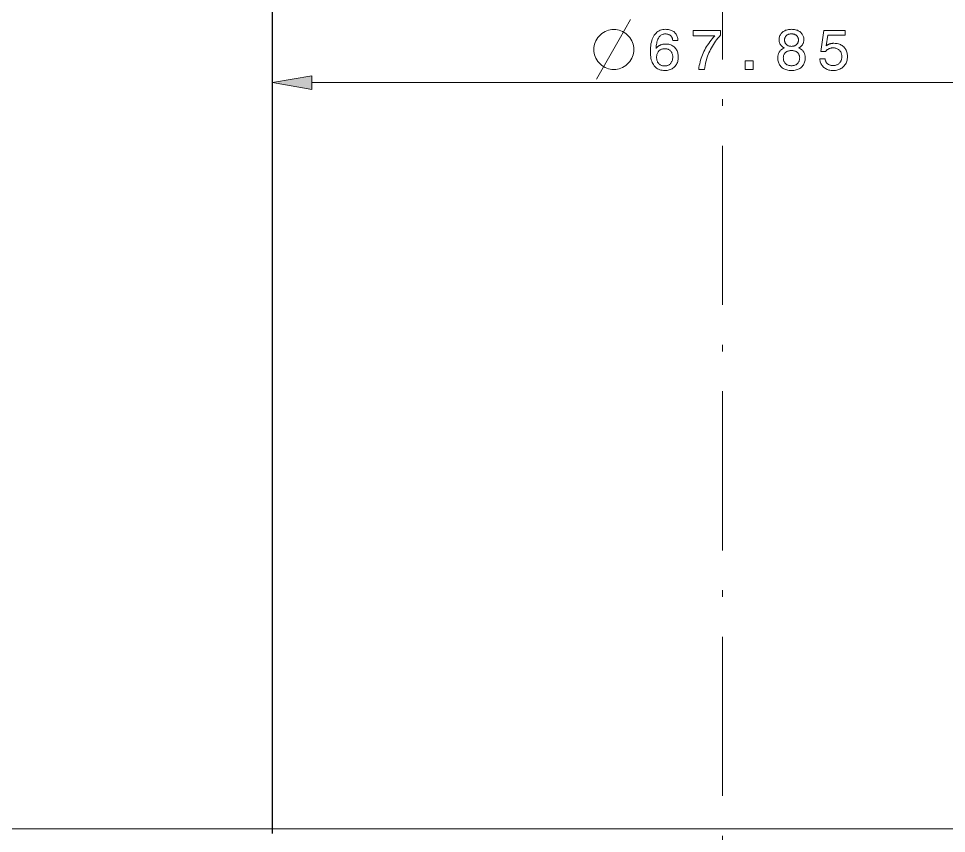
# Model space of a CAD drawing. Extents: x 0 to 419, y 0 to 420.
# Drawn here: x 55.6 to 125.5, y 148.3 to 209.8 of the extents above; entities that cross this region are included whole.
import ezdxf

# ---------------------------------------------------------------- set-up
doc = ezdxf.new("R2010")
doc.units = 0
doc.linetypes.add('DASHDOT', pattern=[18.5, 12, -3, 0.5, -3])

msp = doc.modelspace()

# ---------------------------------------------------------------- linework, layer by layer
at = {"color": 7, "linetype": 'DASHDOT', "lineweight": 13}
msp.add_line((108.657, 385.172), (108.657, 125.575), dxfattribs=at)
at = {"color": 7, "lineweight": 30}
msp.add_line((74.732, 148.685), (74.732, 265.185), dxfattribs=at)
at = {"color": 7, "lineweight": 13}
for p, q in [((77.686, 204.924), (139.627, 204.924)), ((74.732, 148.685), (38.511, 148.685)), ((74.732, 148.685), (38.511, 148.685)), ((138.429, 148.685), (74.732, 148.685))]:
    msp.add_line(p, q, dxfattribs=at)
msp.add_lwpolyline([(99.158, 205.174), (100.858, 208.174), (101.708, 209.674)], dxfattribs=at)
for points in [[(100.608, 208.924), (100.308, 208.924), (100.058, 208.874), (99.808, 208.774), (99.558, 208.624), (99.258, 208.324), (99.108, 208.074), (99.008, 207.824), (98.958, 207.574), (98.958, 207.274), (99.008, 207.024), (99.108, 206.774), (99.258, 206.524), (99.558, 206.224), (99.808, 206.074), (100.058, 205.974), (100.308, 205.924), (100.608, 205.924), (100.858, 205.974), (101.108, 206.074), (101.358, 206.224), (101.658, 206.524), (101.808, 206.774), (101.908, 207.024), (101.958, 207.274), (101.958, 207.574), (101.908, 207.824), (101.808, 208.074), (101.658, 208.324), (101.358, 208.624), (101.108, 208.774), (100.858, 208.874)], [(105.294, 208.112), (104.898, 208.112), (104.892, 208.158), (104.884, 208.202), (104.874, 208.243), (104.861, 208.282), (104.846, 208.319), (104.828, 208.353), (104.809, 208.386), (104.787, 208.416), (104.762, 208.444), (104.736, 208.47), (104.707, 208.493), (104.676, 208.514), (104.643, 208.533), (104.608, 208.549), (104.571, 208.562), (104.531, 208.573), (104.49, 208.582), (104.447, 208.588), (104.401, 208.592), (104.354, 208.593), (104.29, 208.59), (104.229, 208.582), (104.17, 208.569), (104.115, 208.55), (104.064, 208.526), (104.015, 208.496), (103.969, 208.461), (103.926, 208.42), (103.887, 208.375), (103.85, 208.323), (103.817, 208.267), (103.786, 208.204), (103.758, 208.136), (103.733, 208.063), (103.711, 207.984), (103.692, 207.899), (103.676, 207.809), (103.663, 207.713), (103.653, 207.612), (103.646, 207.505), (103.671, 207.537), (103.698, 207.567), (103.727, 207.596), (103.756, 207.623), (103.786, 207.648), (103.817, 207.672), (103.85, 207.694), (103.884, 207.715), (103.919, 207.734), (103.954, 207.752), (103.991, 207.768), (104.029, 207.782), (104.068, 207.795), (104.107, 207.806), (104.148, 207.815), (104.189, 207.823), (104.231, 207.829), (104.274, 207.833), (104.318, 207.835), (104.362, 207.836), (104.446, 207.834), (104.526, 207.825), (104.603, 207.812), (104.677, 207.793), (104.748, 207.768), (104.816, 207.738), (104.88, 207.703), (104.941, 207.662), (104.999, 207.615), (105.054, 207.563), (105.104, 207.507), (105.15, 207.447), (105.189, 207.384), (105.224, 207.317), (105.253, 207.247), (105.277, 207.173), (105.296, 207.096), (105.309, 207.015), (105.317, 206.931), (105.32, 206.843), (105.317, 206.756), (105.308, 206.671), (105.294, 206.59), (105.274, 206.513), (105.249, 206.438), (105.218, 206.367), (105.182, 206.3), (105.139, 206.235), (105.092, 206.175), (105.038, 206.117), (104.98, 206.064), (104.919, 206.016), (104.854, 205.975), (104.785, 205.938), (104.713, 205.908), (104.638, 205.882), (104.559, 205.863), (104.476, 205.849), (104.391, 205.84), (104.301, 205.838), (104.198, 205.841), (104.1, 205.852), (104.007, 205.871), (103.919, 205.896), (103.836, 205.929), (103.758, 205.969), (103.684, 206.016), (103.616, 206.071), (103.552, 206.133), (103.494, 206.202), (103.441, 206.279), (103.393, 206.361), (103.351, 206.45), (103.314, 206.546), (103.284, 206.648), (103.258, 206.756), (103.239, 206.871), (103.225, 206.992), (103.216, 207.12), (103.213, 207.254), (103.216, 207.412), (103.225, 207.562), (103.24, 207.705), (103.261, 207.84), (103.288, 207.969), (103.321, 208.09), (103.36, 208.204), (103.404, 208.31), (103.455, 208.409), (103.512, 208.501), (103.574, 208.585), (103.641, 208.66), (103.712, 208.727), (103.789, 208.784), (103.87, 208.833), (103.956, 208.872), (104.047, 208.903), (104.142, 208.925), (104.243, 208.939), (104.348, 208.943), (104.431, 208.941), (104.512, 208.934), (104.588, 208.924), (104.661, 208.908), (104.731, 208.889), (104.796, 208.865), (104.858, 208.837), (104.917, 208.804), (104.972, 208.767), (105.023, 208.726), (105.071, 208.681), (105.113, 208.632), (105.152, 208.58), (105.186, 208.524), (105.215, 208.464), (105.24, 208.401), (105.26, 208.334), (105.276, 208.264), (105.287, 208.19)], [(106.856, 205.924), (106.878, 206.068), (106.903, 206.209), (106.933, 206.349), (106.967, 206.487), (107.004, 206.622), (107.046, 206.756), (107.092, 206.887), (107.142, 207.017), (107.196, 207.145), (107.254, 207.27), (107.316, 207.394), (107.383, 207.517), (107.455, 207.639), (107.531, 207.76), (107.612, 207.88), (107.697, 207.998), (107.788, 208.116), (107.882, 208.233), (107.982, 208.348), (108.086, 208.462), (106.445, 208.462), (106.445, 208.857), (108.501, 208.857), (108.501, 208.498), (108.4, 208.386), (108.304, 208.272), (108.212, 208.157), (108.125, 208.04), (108.041, 207.921), (107.962, 207.8), (107.887, 207.678), (107.816, 207.554), (107.749, 207.428), (107.687, 207.301), (107.629, 207.172), (107.575, 207.041), (107.525, 206.908), (107.479, 206.773), (107.438, 206.636), (107.4, 206.498), (107.367, 206.357), (107.338, 206.215), (107.313, 206.07), (107.293, 205.924)], [(113.316, 207.539), (113.277, 207.558), (113.241, 207.578), (113.206, 207.599), (113.173, 207.622), (113.143, 207.646), (113.114, 207.671), (113.087, 207.698), (113.062, 207.726), (113.04, 207.755), (113.019, 207.786), (113, 207.818), (112.983, 207.851), (112.968, 207.886), (112.955, 207.922), (112.944, 207.96), (112.936, 207.999), (112.929, 208.039), (112.924, 208.081), (112.921, 208.125), (112.92, 208.169), (112.922, 208.237), (112.93, 208.302), (112.943, 208.364), (112.961, 208.424), (112.984, 208.481), (113.013, 208.535), (113.046, 208.587), (113.085, 208.637), (113.129, 208.684), (113.178, 208.728), (113.231, 208.769), (113.288, 208.805), (113.347, 208.838), (113.41, 208.866), (113.475, 208.889), (113.544, 208.909), (113.616, 208.924), (113.692, 208.935), (113.77, 208.941), (113.851, 208.943), (113.933, 208.941), (114.012, 208.935), (114.087, 208.924), (114.16, 208.909), (114.229, 208.889), (114.294, 208.866), (114.357, 208.838), (114.416, 208.805), (114.472, 208.769), (114.525, 208.728), (114.574, 208.684), (114.617, 208.637), (114.656, 208.587), (114.689, 208.535), (114.717, 208.481), (114.74, 208.424), (114.758, 208.364), (114.771, 208.302), (114.779, 208.237), (114.781, 208.169), (114.78, 208.124), (114.777, 208.08), (114.772, 208.038), (114.766, 207.997), (114.757, 207.958), (114.746, 207.92), (114.734, 207.884), (114.719, 207.849), (114.703, 207.816), (114.684, 207.784), (114.664, 207.753), (114.641, 207.724), (114.617, 207.696), (114.59, 207.67), (114.561, 207.644), (114.531, 207.621), (114.498, 207.598), (114.463, 207.577), (114.426, 207.557), (114.387, 207.539), (114.435, 207.519), (114.481, 207.498), (114.524, 207.474), (114.565, 207.449), (114.603, 207.421), (114.639, 207.392), (114.673, 207.361), (114.704, 207.327), (114.733, 207.292), (114.759, 207.254), (114.783, 207.215), (114.804, 207.174), (114.823, 207.132), (114.839, 207.087), (114.853, 207.041), (114.864, 206.993), (114.873, 206.943), (114.88, 206.892), (114.883, 206.839), (114.885, 206.784), (114.882, 206.7), (114.873, 206.618), (114.859, 206.541), (114.84, 206.467), (114.815, 206.396), (114.784, 206.329), (114.748, 206.265), (114.706, 206.205), (114.658, 206.148), (114.605, 206.095), (114.547, 206.046), (114.486, 206.002), (114.42, 205.964), (114.351, 205.93), (114.277, 205.902), (114.2, 205.879), (114.119, 205.861), (114.033, 205.848), (113.944, 205.84), (113.851, 205.838), (113.759, 205.84), (113.67, 205.848), (113.585, 205.861), (113.503, 205.879), (113.426, 205.902), (113.353, 205.93), (113.283, 205.964), (113.218, 206.002), (113.156, 206.046), (113.099, 206.095), (113.046, 206.148), (112.999, 206.205), (112.957, 206.265), (112.921, 206.329), (112.89, 206.396), (112.865, 206.467), (112.846, 206.541), (112.832, 206.618), (112.823, 206.7), (112.821, 206.784), (112.822, 206.839), (112.826, 206.892), (112.832, 206.943), (112.841, 206.993), (112.852, 207.041), (112.866, 207.087), (112.882, 207.132), (112.901, 207.174), (112.922, 207.215), (112.946, 207.254), (112.972, 207.292), (113.001, 207.327), (113.032, 207.361), (113.065, 207.392), (113.101, 207.421), (113.139, 207.449), (113.18, 207.474), (113.223, 207.498), (113.268, 207.519)], [(113.331, 208.136), (113.332, 208.093), (113.336, 208.053), (113.344, 208.014), (113.354, 207.977), (113.366, 207.942), (113.382, 207.908), (113.4, 207.876), (113.422, 207.846), (113.446, 207.817), (113.473, 207.79), (113.502, 207.765), (113.534, 207.743), (113.567, 207.723), (113.602, 207.706), (113.639, 207.692), (113.678, 207.68), (113.718, 207.671), (113.761, 207.664), (113.805, 207.661), (113.851, 207.659), (113.898, 207.661), (113.943, 207.664), (113.986, 207.671), (114.027, 207.68), (114.066, 207.692), (114.103, 207.706), (114.138, 207.723), (114.171, 207.743), (114.203, 207.765), (114.232, 207.79), (114.259, 207.817), (114.283, 207.846), (114.305, 207.876), (114.323, 207.908), (114.339, 207.942), (114.352, 207.977), (114.362, 208.014), (114.369, 208.053), (114.373, 208.093), (114.374, 208.136), (114.373, 208.178), (114.369, 208.218), (114.362, 208.256), (114.352, 208.293), (114.34, 208.328), (114.324, 208.361), (114.306, 208.392), (114.285, 208.421), (114.262, 208.448), (114.235, 208.474), (114.206, 208.497), (114.175, 208.518), (114.142, 208.537), (114.107, 208.553), (114.07, 208.567), (114.03, 208.578), (113.989, 208.586), (113.945, 208.592), (113.899, 208.596), (113.851, 208.597), (113.804, 208.596), (113.759, 208.592), (113.715, 208.586), (113.674, 208.578), (113.635, 208.567), (113.598, 208.553), (113.563, 208.537), (113.53, 208.518), (113.499, 208.497), (113.47, 208.474), (113.443, 208.448), (113.42, 208.421), (113.399, 208.392), (113.381, 208.361), (113.366, 208.328), (113.353, 208.293), (113.343, 208.256), (113.336, 208.218), (113.332, 208.178)], [(115.981, 206.706), (116.381, 206.706), (116.39, 206.661), (116.401, 206.617), (116.414, 206.575), (116.43, 206.535), (116.448, 206.498), (116.469, 206.462), (116.492, 206.429), (116.518, 206.397), (116.546, 206.368), (116.576, 206.34), (116.609, 206.315), (116.644, 206.293), (116.68, 206.273), (116.718, 206.256), (116.757, 206.242), (116.799, 206.23), (116.842, 206.221), (116.887, 206.214), (116.934, 206.21), (116.982, 206.209), (117.041, 206.211), (117.098, 206.216), (117.152, 206.225), (117.204, 206.238), (117.254, 206.255), (117.301, 206.275), (117.346, 206.299), (117.389, 206.326), (117.429, 206.357), (117.467, 206.392), (117.502, 206.43), (117.533, 206.47), (117.561, 206.513), (117.584, 206.557), (117.605, 206.605), (117.621, 206.654), (117.634, 206.706), (117.643, 206.76), (117.649, 206.816), (117.651, 206.875), (117.649, 206.935), (117.643, 206.992), (117.634, 207.047), (117.622, 207.1), (117.605, 207.15), (117.585, 207.197), (117.562, 207.242), (117.534, 207.284), (117.504, 207.324), (117.469, 207.362), (117.432, 207.396), (117.392, 207.427), (117.349, 207.454), (117.304, 207.478), (117.257, 207.498), (117.207, 207.514), (117.154, 207.527), (117.1, 207.536), (117.042, 207.541), (116.982, 207.543), (116.948, 207.543), (116.913, 207.54), (116.88, 207.537), (116.847, 207.532), (116.815, 207.526), (116.783, 207.518), (116.752, 207.509), (116.722, 207.499), (116.692, 207.487), (116.663, 207.474), (116.634, 207.459), (116.607, 207.443), (116.579, 207.426), (116.553, 207.407), (116.528, 207.387), (116.503, 207.366), (116.479, 207.343), (116.455, 207.319), (116.433, 207.294), (116.411, 207.267), (116.067, 207.267), (116.303, 208.857), (117.906, 208.857), (117.906, 208.502), (116.592, 208.502), (116.472, 207.695), (116.494, 207.714), (116.517, 207.731), (116.54, 207.748), (116.564, 207.764), (116.589, 207.779), (116.615, 207.793), (116.642, 207.806), (116.669, 207.818), (116.697, 207.829), (116.726, 207.839), (116.756, 207.849), (116.786, 207.857), (116.816, 207.865), (116.847, 207.871), (116.879, 207.877), (116.911, 207.881), (116.944, 207.885), (116.977, 207.887), (117.011, 207.889), (117.045, 207.889), (117.136, 207.886), (117.223, 207.878), (117.306, 207.864), (117.386, 207.845), (117.462, 207.82), (117.535, 207.79), (117.604, 207.755), (117.669, 207.714), (117.731, 207.667), (117.789, 207.615), (117.842, 207.558), (117.89, 207.498), (117.932, 207.435), (117.969, 207.368), (118, 207.298), (118.025, 207.225), (118.045, 207.148), (118.059, 207.067), (118.067, 206.983), (118.07, 206.896), (118.067, 206.803), (118.058, 206.714), (118.043, 206.629), (118.022, 206.547), (117.995, 206.469), (117.963, 206.394), (117.924, 206.323), (117.879, 206.255), (117.828, 206.191), (117.772, 206.131), (117.71, 206.075), (117.645, 206.025), (117.577, 205.981), (117.504, 205.943), (117.428, 205.911), (117.349, 205.885), (117.266, 205.864), (117.179, 205.849), (117.089, 205.841), (116.995, 205.838), (116.912, 205.84), (116.831, 205.847), (116.754, 205.859), (116.679, 205.876), (116.607, 205.898), (116.538, 205.924), (116.472, 205.955), (116.409, 205.991), (116.349, 206.032), (116.292, 206.077), (116.238, 206.126), (116.19, 206.179), (116.146, 206.234), (116.108, 206.293), (116.074, 206.354), (116.046, 206.418), (116.022, 206.486), (116.003, 206.556), (115.99, 206.63)], [(104.902, 206.839), (104.9, 206.897), (104.896, 206.952), (104.887, 207.004), (104.876, 207.055), (104.862, 207.103), (104.844, 207.148), (104.823, 207.192), (104.798, 207.232), (104.771, 207.271), (104.74, 207.307), (104.706, 207.34), (104.671, 207.37), (104.633, 207.396), (104.594, 207.419), (104.552, 207.438), (104.509, 207.454), (104.463, 207.466), (104.415, 207.475), (104.366, 207.48), (104.314, 207.482), (104.256, 207.48), (104.201, 207.475), (104.148, 207.467), (104.098, 207.454), (104.051, 207.439), (104.006, 207.42), (103.963, 207.397), (103.923, 207.371), (103.886, 207.342), (103.851, 207.309), (103.819, 207.273), (103.791, 207.235), (103.766, 207.194), (103.744, 207.15), (103.725, 207.104), (103.71, 207.055), (103.699, 207.004), (103.69, 206.95), (103.685, 206.894), (103.684, 206.835), (103.685, 206.776), (103.69, 206.719), (103.698, 206.665), (103.71, 206.614), (103.725, 206.564), (103.743, 206.518), (103.765, 206.474), (103.789, 206.432), (103.818, 206.393), (103.849, 206.356), (103.883, 206.323), (103.92, 206.293), (103.959, 206.266), (104, 206.243), (104.044, 206.223), (104.09, 206.208), (104.138, 206.195), (104.189, 206.186), (104.242, 206.181), (104.297, 206.179), (104.35, 206.181), (104.401, 206.187), (104.45, 206.196), (104.497, 206.208), (104.541, 206.225), (104.584, 206.245), (104.625, 206.269), (104.663, 206.296), (104.7, 206.327), (104.734, 206.362), (104.766, 206.399), (104.795, 206.439), (104.82, 206.481), (104.842, 206.526), (104.86, 206.572), (104.875, 206.621), (104.887, 206.672), (104.895, 206.726), (104.9, 206.781)], [(113.236, 206.793), (113.238, 206.739), (113.243, 206.688), (113.251, 206.639), (113.262, 206.592), (113.277, 206.547), (113.295, 206.505), (113.317, 206.465), (113.342, 206.428), (113.37, 206.392), (113.401, 206.359), (113.436, 206.329), (113.472, 206.302), (113.511, 206.278), (113.553, 206.258), (113.597, 206.24), (113.643, 206.226), (113.691, 206.215), (113.742, 206.207), (113.796, 206.202), (113.851, 206.2), (113.908, 206.202), (113.961, 206.207), (114.013, 206.215), (114.061, 206.226), (114.108, 206.24), (114.152, 206.258), (114.194, 206.278), (114.233, 206.302), (114.269, 206.329), (114.304, 206.359), (114.335, 206.392), (114.363, 206.428), (114.388, 206.465), (114.41, 206.505), (114.428, 206.547), (114.443, 206.592), (114.454, 206.639), (114.463, 206.688), (114.468, 206.739), (114.469, 206.793), (114.468, 206.843), (114.463, 206.891), (114.454, 206.936), (114.443, 206.98), (114.428, 207.021), (114.41, 207.061), (114.389, 207.098), (114.364, 207.133), (114.336, 207.166), (114.305, 207.196), (114.271, 207.225), (114.234, 207.25), (114.195, 207.272), (114.153, 207.292), (114.109, 207.308), (114.063, 207.321), (114.014, 207.332), (113.962, 207.339), (113.908, 207.344), (113.851, 207.345), (113.795, 207.344), (113.742, 207.339), (113.69, 207.332), (113.642, 207.321), (113.595, 207.308), (113.551, 207.292), (113.51, 207.272), (113.471, 207.25), (113.434, 207.225), (113.4, 207.196), (113.369, 207.166), (113.341, 207.133), (113.316, 207.098), (113.295, 207.061), (113.277, 207.021), (113.262, 206.98), (113.251, 206.936), (113.242, 206.891), (113.238, 206.843)], [(110.356, 205.924), (110.356, 206.567), (110.953, 206.567), (110.953, 205.924)], [(77.686, 205.445), (74.732, 204.924), (77.686, 204.403)]]:
    msp.add_lwpolyline(points, close=True, dxfattribs=at)
at = {"color": 7, "lineweight": 30}
msp.add_arc((69.732, 148.685), 5, 356.09122, 359.99987, dxfattribs=at)
at = {"color": 7, "lineweight": 13}
msp.add_solid([(77.686, 205.445), (74.732, 204.924), (77.686, 205.445), (77.686, 204.403)], dxfattribs=at)

doc.saveas('drawing.dxf')
